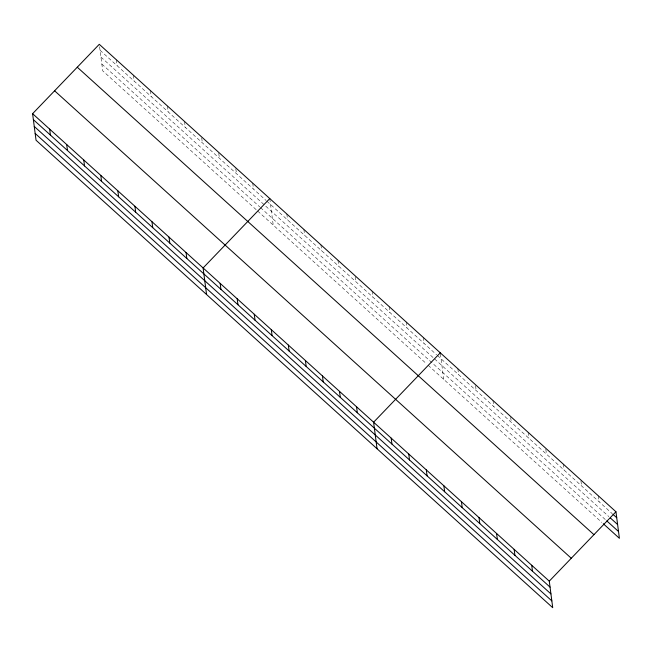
<?xml version="1.0" encoding="UTF-8"?>
<svg xmlns="http://www.w3.org/2000/svg" width="652" height="652" viewBox="0 0 652 652"><rect width="100%" height="100%" fill="white"/><g stroke="black" fill="none" stroke-linecap="round" stroke-linejoin="round"><path stroke-width="0.49" stroke-dasharray="3.26 2.44" d="M100.049 50.269L266.106 200.506M266.847 201.183L436.612 354.769M437.353 355.438L612.334 513.752M100.93 57.058L433.784 358.209M434.525 358.877L608.829 516.571M101.842 64.059L259.74 206.912M260.482 207.589L606.075 520.255M256.179 209.683L102.723 70.848L99.275 44.312M257.662 211.02L426.677 363.938M428.16 365.283L601.837 522.407M598.389 495.87L599.164 501.836M580.948 480.972L581.592 485.944M563.255 464.085L564.029 470.051M545.814 449.187L546.457 454.159M528.12 432.3L528.894 438.258M510.679 417.402L511.323 422.366M492.985 400.507L493.76 406.473M475.544 385.609L476.188 390.581M457.851 368.722L458.625 374.688M440.41 353.824L443.727 379.366M423.229 337.402L424.004 343.368M406.18 321.982L406.954 327.94M389.13 306.554L389.904 312.512M372.08 291.126L372.854 297.092M355.161 276.692L355.805 281.664M337.98 260.27L338.755 266.236M320.931 244.85L321.705 250.808M303.881 229.422L304.655 235.388M286.831 213.995L287.605 219.96M269.781 198.567L273.229 225.111M252.732 183.147L253.506 189.104M235.804 168.713L236.456 173.676M218.754 153.285L219.406 158.257M201.704 137.857L202.356 142.829M184.524 121.443L185.298 127.401M167.474 106.015L168.249 111.973M150.425 90.587L151.199 96.553M133.375 75.159L134.149 81.125M116.325 59.731L117.099 65.697"/><path stroke-width="0.98" d="M32.6 113.692L549.277 581.152L552.725 607.688L36.047 140.237L32.6 113.692L99.275 44.312L615.953 511.763L619.4 538.308L603.296 523.735M269.781 198.567L203.106 267.956L206.554 294.492M440.279 352.83L373.604 422.219L377.052 448.755M549.277 581.152L615.953 511.763M613.067 514.42L616.727 517.729M610.288 517.9L617.607 524.518M606.808 520.915L618.52 531.51M77.27 67.205L593.948 534.664M54.605 90.799L571.282 558.259M33.374 119.658L550.052 587.118M34.254 126.447L550.932 593.907M35.167 133.448L551.845 600.899M531.714 565.26L532.488 571.225M514.143 549.367L514.917 555.333M496.579 533.475L497.354 539.432M479.008 517.582L479.782 523.54M461.445 501.69L462.219 507.647M443.873 485.789L444.648 491.755M426.31 469.896L427.084 475.862M408.739 454.004L409.513 459.97M391.176 438.111L391.95 444.077M356.554 406.791L357.329 412.757M339.505 391.363L340.279 397.329M322.455 375.943L323.229 381.901M305.405 360.515L306.179 366.473M288.355 345.087L289.129 351.053M271.305 329.659L272.08 335.625M254.256 314.24L255.03 320.197M237.206 298.812L237.98 304.769M220.156 283.384L220.93 289.349M186.056 252.528L186.831 258.494M169.007 237.108L169.781 243.066M151.949 221.68L152.731 227.646M134.899 206.252L135.673 212.218M117.849 190.824L118.623 196.79M100.799 175.404L101.573 181.362M83.749 159.976L84.524 165.934M66.7 144.548L67.474 150.514M49.65 129.12L50.424 135.086"/></g></svg>
